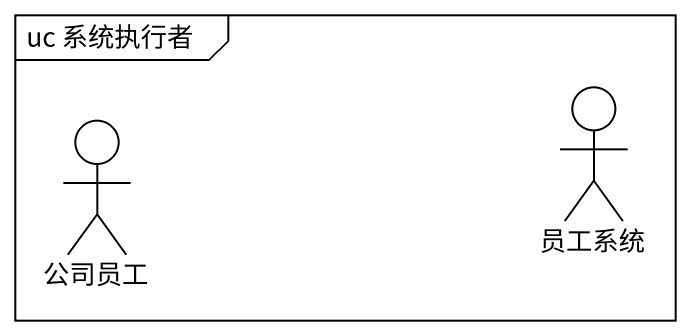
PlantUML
@startuml
mainframe uc 系统执行者
actor 员工系统
actor 公司员工
@enduml
